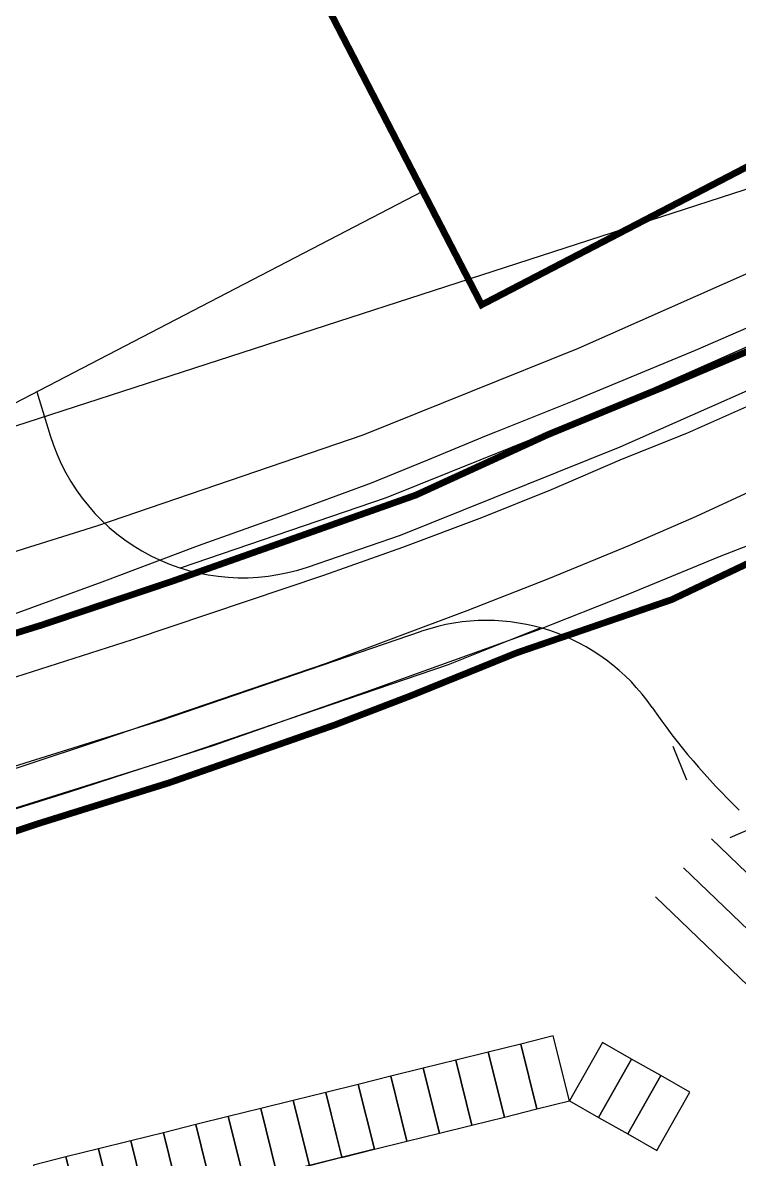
# Model space of a CAD drawing. Header units: millimetres. Extents: x 111502 to 977541, y 8702 to 1044108.
# Drawn here: x 489387.9 to 489441.4, y 241064.2 to 241149.1 of the extents above; entities that cross this region are included whole.
import ezdxf

# ---------------------------------------------------------------- set-up
doc = ezdxf.new("R2010")
doc.units = ezdxf.units.MM
doc.header["$LTSCALE"] = 0.25
doc.linetypes.add('DASHED2', pattern=[9.525, 6.35, -3.175])
for name, color, linetype in [('E HVSS As Laid HV', 10, 'Continuous'), ('X HVSS Site Background', 8, 'Continuous'), ('X HVSS Site Outline', 210, 'Continuous')]:
    doc.layers.add(name, color=color, linetype=linetype)
doc.styles.add('Proposed Employment Area - 11-089-MP013-01a$0$Standard', font='txt')

# ---------------------------------------------------------------- blocks, each defined once
blk = doc.blocks.new('Proposed Commercial Boundary - 09.02.22')
at = {"layer": 'X HVSS Site Outline', "const_width": 500}
blk.add_lwpolyline([(489361208, 241253874, 0.209921), (489297996, 241132483), (489336202, 241139118), (489342225, 241102707), (489344015, 241091274), (489351613, 241093241), (489360502, 241095847), (489369182, 241098069), (489379928, 241101176), (489389329, 241104094), (489399070, 241107367), (489407728, 241110426), (489417249, 241113802), (489427113, 241118321), (489435861, 241121924), (489444571, 241125636), (489451576, 241128914), (489457790, 241132200), (489465307, 241136071), (489474439, 241140552), (489483268, 241145694), (489491363, 241151227)], format="xyb", dxfattribs=at)
at = {"layer": 'X HVSS Site Outline'}
blk.add_lwpolyline([(489297521, 241063412, 500, 500, 0), (489299208, 241063782, 500, 500, 0), (489308497, 241065821, 500, 500, 0), (489317094, 241067990, 500, 500, 0), (489328631, 241070852, 500, 500, 0), (489339631, 241073910, 500, 500, 0), (489340739, 241074269, 500, 500, 0), (489351079, 241077627, 500, 500, 0), (489358771, 241079737, 500, 500, 0), (489370225, 241082311, 500, 500, 0), (489378459, 241085722, 500, 500, 0), (489389099, 241089267, 500, 500, 0), (489398804, 241092298, 500, 500, 0), (489411141, 241096608, 500, 500, 0), (489416792, 241098777, 500, 500, 0), (489424771, 241102013, 500, 500, 0), (489436340, 241105985, 500, 500, 0), (489447113, 241111113, 500, 500, 0)], format="xyseb", dxfattribs=at)
blk = doc.blocks.new('commercial background')
at = {"layer": 'X HVSS Site Background'}
for p, q in [((845.785, 780.206), (908.281, 659.383)), ((860.698, 642.493), (905.073, 665.585)), ((919.815, 646.473), (937.615, 654.373)), ((876.265, 650.594), (877.26, 647.325)), ((903.415, 639.873), (919.815, 646.473)), ((896.459, 637.497), (903.415, 639.873)), ((885.486, 626.035), (904.989, 632.697)), ((865.602, 619.809), (885.486, 626.035)), ((923.753, 624.102), (924.758, 621.604)), ((928.033, 617.28), (939.986, 622.495)), ((926.621, 617.178), (956.213, 588.695)), ((924.54, 615.017), (954.133, 586.534)), ((922.46, 612.856), (938.379, 597.533)), ((901.466, 593.996), (791.635, 566.744))]:
    blk.add_line(p, q, dxfattribs=at)
at = {"layer": 'X HVSS Site Background', "const_width": 0.5}
blk.add_lwpolyline([(845.785, 780.206), (899.555, 808.186), (963.238, 685.066), (909.468, 657.086)], close=True, dxfattribs=at)
at = {"layer": 'X HVSS Site Background', "flags": 128}
for points in [[(783.768, 614.257), (805.165, 619.577), (840.27, 628.309), (852.751, 631.803), (861.019, 634.406), (880.726, 640.577), (900.627, 647.375), (916.698, 653.843), (934.216, 661.617), (954.357, 671.589), (964.597, 677.05), (974.803, 683.077), (994.592, 695.905), (998.367, 698.308)], [(886.973, 637.427), (902.369, 642.686), (918.646, 649.237), (936.34, 657.09), (956.643, 667.142), (967.046, 672.69), (977.436, 678.825), (997.196, 691.61), (997.196, 691.61), (997.196, 691.61)], [(785.513, 595.967), (787.355, 596.292), (809.58, 601.818), (844.947, 610.614), (857.967, 614.26), (866.5, 616.946), (886.419, 623.184), (907.005, 630.215), (913.829, 632.962)]]:
    blk.add_lwpolyline(points, dxfattribs=at)
at = {"layer": 'X HVSS Site Background'}
for points in [[(913.598, 597.006), (916.025, 597.609), (914.818, 602.461), (912.392, 601.858)], [(908.746, 595.799), (911.172, 596.402), (909.966, 601.255), (907.54, 600.652)], [(911.172, 596.402), (913.598, 597.006), (912.392, 601.858), (909.966, 601.255)], [(920.665, 600.727), (918.49, 601.959), (916.025, 597.609), (918.2, 596.376)], [(906.32, 595.196), (908.746, 595.799), (907.54, 600.652), (905.114, 600.048)], [(922.84, 599.494), (920.665, 600.727), (918.2, 596.376), (920.375, 595.144)], [(903.894, 594.593), (906.32, 595.196), (905.114, 600.048), (902.687, 599.445)], [(899.041, 593.39), (901.467, 593.993), (900.26, 598.845), (897.834, 598.242)], [(901.467, 593.993), (903.893, 594.596), (902.687, 599.449), (900.26, 598.845)], [(925.015, 598.262), (922.84, 599.494), (920.375, 595.144), (922.55, 593.911)], [(896.614, 592.79), (899.04, 593.393), (897.834, 598.246), (895.407, 597.642)], [(891.762, 591.584), (894.188, 592.187), (892.981, 597.039), (890.555, 596.436)], [(894.188, 592.187), (896.614, 592.79), (895.407, 597.642), (892.981, 597.039)], [(889.335, 590.98), (891.762, 591.584), (890.555, 596.436), (888.129, 595.833)], [(886.909, 590.377), (889.335, 590.98), (888.129, 595.833), (885.703, 595.23)], [(882.057, 589.171), (884.483, 589.774), (883.277, 594.626), (880.851, 594.023)], [(884.483, 589.774), (886.909, 590.377), (885.703, 595.23), (883.277, 594.626)], [(879.631, 588.568), (882.057, 589.171), (880.851, 594.023), (878.424, 593.42)], [(877.205, 587.964), (879.631, 588.568), (878.424, 593.42), (875.998, 592.817)]]:
    blk.add_lwpolyline(points, close=True, dxfattribs=at)
for centre, radius, start, end in [((891.611, 651.692), 15, 196.92751, 288.85935), ((909.838, 618.502), 15, 34.54881, 108.85935), ((963.374, 655.364), 50, 214.54881, 226.09469)]:
    blk.add_arc(centre, radius, start, end, dxfattribs=at)
at = {"layer": 'X HVSS Site Background', "style": 'Proposed Employment Area - 11-089-MP013-01a$0$Standard'}
for p, rotation in [((485.879, 899.504), 95.93017), ((729.369, 850.694), 240.53665), ((319.531, 839.474), 95.93017), ((520.898, 756.599), 330.46833), ((1582.144, 507.489), 240.46833), ((1846.745, 293.104), 209.31426), ((1096.498, 265.372), 60.46833)]:
    blk.add_attdef('NOOFPARKINGSPACES', p, '', height=0.3, rotation=rotation, dxfattribs=at)
blk = doc.blocks.new('OS MAP 060722')
at = {"layer": 'X HVSS Site Background', "flags": 128}
for points in [[(632.533, 1988.182), (627.593, 1985.902), (627.593, 1985.902), (622.613, 1983.722), (622.613, 1983.722), (616.563, 1981.232), (616.563, 1981.232), (610.473, 1978.852), (610.473, 1978.852), (599.963, 1974.912), (599.963, 1974.912), (583.093, 1969.162), (583.093, 1969.162), (577.243, 1967.202)], [(560.023, 1958.992), (573.123, 1962.992), (573.123, 1962.992), (576.923, 1964.092), (576.923, 1964.092), (580.723, 1965.292), (580.723, 1965.292), (586.223, 1967.092), (586.223, 1967.092), (591.523, 1968.792), (591.523, 1968.792), (602.923, 1972.792), (602.923, 1972.792), (615.723, 1977.392), (615.723, 1977.392), (622.523, 1980.092), (622.523, 1980.092), (629.323, 1982.892), (629.323, 1982.892), (635.723, 1985.392)], [(631.573, 1994.182), (626.873, 1992.082), (626.873, 1992.082), (622.073, 1990.182), (622.073, 1990.182), (616.773, 1987.882), (616.773, 1987.882), (611.573, 1985.782), (611.573, 1985.782), (605.673, 1983.582), (605.673, 1983.582), (599.773, 1981.482), (599.773, 1981.482), (585.473, 1976.682), (585.473, 1976.682), (574.873, 1973.282), (574.873, 1973.282), (565.673, 1970.482), (565.673, 1970.482), (560.273, 1968.782), (560.273, 1968.782), (556.573, 1967.592)], [(617.778, 2087.324), (645.629, 2019.356), (645.629, 2019.356), (645.221, 2016.42), (645.221, 2016.42), (640.128, 2013.186), (640.128, 2013.186), (567.756, 1989.731), (567.756, 1989.731), (532.123, 1979.131), (532.123, 1979.131), (529.093, 1975.73), (529.093, 1975.73), (528.132, 1973.59), (528.132, 1973.59), (529.87, 1965.231)], [(638.823, 2003.192), (627.523, 1998.292), (627.523, 1998.292), (618.323, 1994.492), (618.323, 1994.492), (611.623, 1991.792), (611.623, 1991.792), (607.523, 1990.092), (607.523, 1990.092), (603.323, 1988.392), (603.323, 1988.392), (596.823, 1985.992), (596.823, 1985.992), (590.423, 1983.692), (590.423, 1983.692), (583.223, 1980.992), (583.223, 1980.992), (576.123, 1978.392)]]:
    blk.add_lwpolyline(points, dxfattribs=at)
at = {"layer": 'X HVSS Site Background'}
for points in [[(612.535, 1992.16), (611.623, 1991.792), (607.523, 1990.092), (603.323, 1988.392), (596.823, 1985.992), (590.423, 1983.692), (583.223, 1980.992), (576.123, 1978.392), (569.123, 1975.792), (562.123, 1973.592), (556.223, 1971.792), (550.223, 1970.392), (540.423, 1967.792), (529.87, 1965.231)], [(626.886, 1992.088), (626.873, 1992.082), (622.073, 1990.182), (616.773, 1987.882), (611.573, 1985.782), (605.673, 1983.582), (599.773, 1981.482), (585.473, 1976.682), (574.873, 1973.282), (565.673, 1970.482), (560.273, 1968.782), (556.573, 1967.592)], [(640.56, 1992.02), (637.443, 1990.512), (632.533, 1988.182), (627.593, 1985.902), (622.613, 1983.722), (616.563, 1981.232), (610.473, 1978.852), (599.963, 1974.912), (583.093, 1969.162), (577.243, 1967.202), (571.373, 1965.322), (569.053, 1964.642), (566.713, 1964.012), (564.383, 1963.382), (562.053, 1962.722), (559.753, 1961.992), (559.083, 1961.812), (558.433, 1961.592)], [(560.023, 1958.992), (573.123, 1962.992), (576.923, 1964.092), (580.723, 1965.292), (586.223, 1967.092), (591.523, 1968.792), (602.923, 1972.792), (615.723, 1977.392), (622.523, 1980.092), (629.323, 1982.892), (635.723, 1985.392), (641.923, 1988.192), (647.323, 1990.592), (650.241, 1991.972)]]:
    blk.add_lwpolyline(points, dxfattribs=at)

msp = doc.modelspace()

# ---------------------------------------------------------------- linework, layer by layer
at = {"lineweight": 0}
msp.add_circle((488727.819, 239008.333), 11388.418, dxfattribs=at)

# ---------------------------------------------------------------- block references
at = {"layer": 'E HVSS As Laid HV', "linetype": 'DASHED2', "lineweight": 0}
msp.add_blockref('OS MAP 060722', (488810.577, 239126.308), dxfattribs=at)
at = {"layer": 'X HVSS Site Background', "lineweight": 0}
msp.add_blockref('commercial background', (488512.685, 240470.927), dxfattribs=at)
at = {"layer": 'X HVSS Site Outline', "lineweight": 0, "xscale": 0.001, "yscale": 0.001, "zscale": 0.001}
msp.add_blockref('Proposed Commercial Boundary - 09.02.22', (0, 0), dxfattribs=at)

doc.saveas('drawing.dxf')
